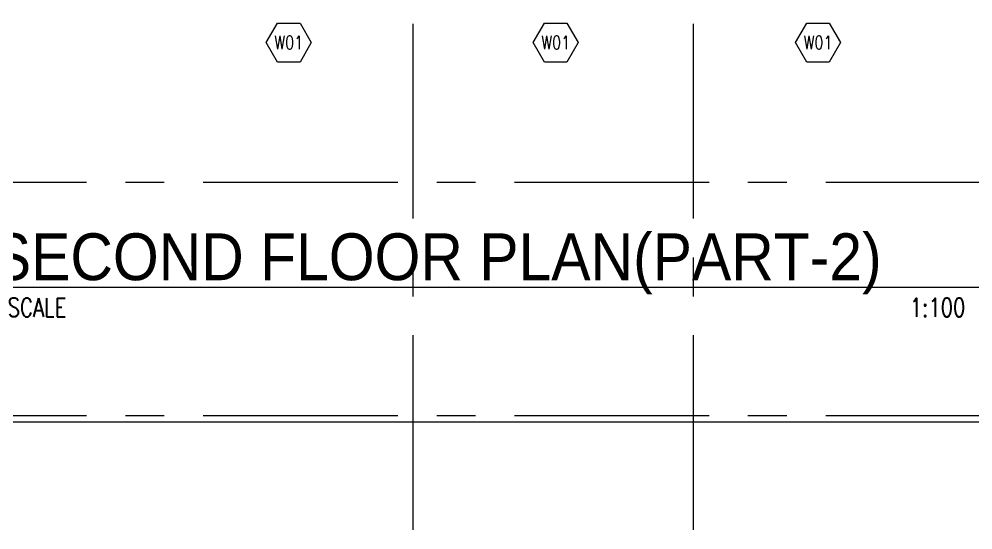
# Model space of a CAD drawing. Extents: x 88852.7 to 88945.7, y 39921.6 to 40001.1.
# Drawn here: x 88912.14 to 88924.4, y 39921.62 to 39928.18 of the extents above; entities that cross this region are included whole.
import ezdxf
from ezdxf.enums import TextEntityAlignment as Align

# ---------------------------------------------------------------- set-up
doc = ezdxf.new("R2010")
doc.units = 0
doc.header["$MEASUREMENT"] = 0
doc.header["$PDMODE"] = 34
doc.linetypes.add('CENTERX2', pattern=[4, 2.5, -0.5, 0.5, -0.5])
doc.layers.get('0').update_dxf_attribs({"linetype": 'CONTINUOUS'})
doc.layers.get('DEFPOINTS').update_dxf_attribs({"linetype": 'CONTINUOUS'})
for name, color, linetype in [('AX-DIM', 4, 'CONTINUOUS'), ('AXES', 11, 'CENTERX2'), ('IND-ES-TXT', 4, 'CONTINUOUS'), ('TXT', 2, 'CONTINUOUS'), ('TXT1', 2, 'CONTINUOUS'), ('WIN-BOX', 3, 'CONTINUOUS'), ('WIN-NO', 5, 'CONTINUOUS')]:
    doc.layers.add(name, color=color, linetype=linetype)
doc.styles.add('ROMANS', font='ROMANS.shx', dxfattribs={"width": 0.6})
doc.styles.add('S5', font='simplex.shx', dxfattribs={"width": 0.77})
doc.styles.add('TTXT', font='swisse.ttf', dxfattribs={"width": 0.6})
doc.dimstyles.new('DIM-OUT', dxfattribs={"dimscale": 0, "dimtxt": 0.24, "dimasz": 0.08, "dimexe": 0.02, "dimexo": 0.02, "dimgap": 0.05, "dimtad": 1, "dimdec": 0, "dimlfac": 1000, "dimzin": 0, "dimdsep": 46, "dimtxsty": 'ROMANS', "dimblk1": 'ARCHTICK', "dimblk2": 'ARCHTICK', "dimsah": 1, "dimcen": 0.01, "dimdle": 0.08, "dimclrd": 4, "dimclre": 4, "dimclrt": 2, "dimadec": 0, "dimazin": 0, "dimtp": 2, "dimtm": 2, "dimtfac": 0.114286, "dimtdec": 0, "dimtix": 1, "dimtmove": 2, "dimatfit": 3, "dimldrblk": 'ARCHTICK', "dimfxl": 0, "dimtolj": 1, "dimtzin": 0, "dimarcsym": 0})

# ---------------------------------------------------------------- blocks, each defined once
blk = doc.blocks.new('_ARCHTICK')
at = {"color": 0, "linetype": 'ByBlock', "const_width": 0.15}
blk.add_lwpolyline([(-0.5, -0.5), (0.5, 0.5)], dxfattribs=at)
blk = doc.blocks.new('*D592')
at = {"layer": 'AX-DIM', "color": 4, "lineweight": -2}
for p, q in [((88944.31, 39928.31), (88944.31, 39922.925)), ((88943.63, 39928.23), (88944.33, 39928.23)), ((88903.54, 39923.005), (88944.33, 39923.005))]:
    blk.add_line(p, q, dxfattribs=at)
at = {"layer": 'DEFPOINTS', "color": 0}
for p in [(88943.61, 39928.23), (88903.52, 39923.005), (88944.31, 39923.005)]:
    blk.add_point(p, dxfattribs=at)
at = {"layer": 'AX-DIM', "color": 4, "lineweight": -2, "xscale": 0.08, "yscale": 0.08, "zscale": 0.08}
for p, rotation in [((88944.31, 39928.23), 90), ((88944.31, 39923.005), 270)]:
    blk.add_blockref('_ARCHTICK', p, dxfattribs=dict(at, rotation=rotation))
at = {"layer": 'AX-DIM', "color": 2, "insert": (88944.14, 39925.617), "char_height": 0.24, "attachment_point": 5, "rotation": 90, "style": 'ROMANS'}
blk.add_mtext('\\A1;5225', dxfattribs=at)
blk = doc.blocks.new('WW1')
at = {"layer": 'WIN-BOX'}
blk.add_lwpolyline([(144, -250), (289, 0), (144, 250), (-144, 250), (-289, 0), (-144, -250)], close=True, dxfattribs=at)
at = {"layer": 'WIN-NO', "style": 'ROMANS', "width": 0.8}
blk.add_attdef('W00', text='', height=170, dxfattribs=at).set_placement((0, 0), align=Align.MIDDLE)

msp = doc.modelspace()

# ---------------------------------------------------------------- linework, layer by layer
at = {"layer": 'AXES'}
for p, q in [((88917.2103, 39921.6153), (88917.2103, 40000.4279)), ((88920.8103, 39921.6153), (88920.8103, 40000.4279)), ((88945.0103, 39926.0796), (88876.9703, 39926.0796)), ((88945.0103, 39923.0796), (88876.9703, 39923.0796))]:
    msp.add_line(p, q, dxfattribs=at)
at = {"layer": 'TXT', "color": 6}
msp.add_line((88911.7312, 39924.7358), (88924.8889, 39924.7358), dxfattribs=at)

# ---------------------------------------------------------------- block references
at = {"layer": 'WIN-NO'}
ref = msp.add_blockref('WW1', (88915.6103, 39927.8765), dxfattribs=dict(at, xscale=-0.001, yscale=0.001, zscale=0.001, rotation=180))
ref.add_attrib('W00', 'W01', dxfattribs={"height": 0.17, "style": 'ROMANS', "width": 0.8}).set_placement((88915.6103, 39927.8765), align=Align.MIDDLE)
ref = msp.add_blockref('WW1', (88919.0394, 39927.8765), dxfattribs=dict(at, xscale=-0.001, yscale=0.001, zscale=0.001, rotation=180))
ref.add_attrib('W00', 'W01', dxfattribs={"height": 0.17, "style": 'ROMANS', "width": 0.8}).set_placement((88919.0394, 39927.8765), align=Align.MIDDLE)
ref = msp.add_blockref('WW1', (88922.4103, 39927.8765), dxfattribs=dict(at, xscale=-0.001, yscale=0.001, zscale=0.001, rotation=180))
ref.add_attrib('W00', 'W01', dxfattribs={"height": 0.17, "style": 'ROMANS', "width": 0.8}).set_placement((88922.4103, 39927.8765), align=Align.MIDDLE)

# ---------------------------------------------------------------- texts
at = {"layer": 'IND-ES-TXT', "color": 2, "style": 'S5', "width": 0.77}
for tag, p in [('SCALE', (88912.3747, 39924.4734)), ('1:100', (88923.9466, 39924.4734))]:
    msp.add_attdef(tag, text='AR02', height=0.24, dxfattribs=at).set_placement(p, align=Align.MIDDLE)
at = {"layer": 'TXT1', "color": 6, "style": 'TTXT', "width": 0.9}
msp.add_text('SECOND FLOOR PLAN(PART-2)', height=0.601773, dxfattribs=at).set_placement((88911.7948, 39924.8236))

# ---------------------------------------------------------------- dimensions: what is measured, and where the dimension line sits
at = {"layer": 'AX-DIM'}
dim = msp.add_linear_dim(base=(88944.3103, 39923.0046), p1=(88943.6103, 39928.2296), p2=(88903.5204, 39923.0046), angle=270, dimstyle='DIM-OUT', override={"dimscale": 1}, dxfattribs=at)
dim.commit()
dim.dimension.update_dxf_attribs({"geometry": '*D592', "text_midpoint": (88944.1403, 39925.6171)})

doc.saveas('drawing.dxf')
